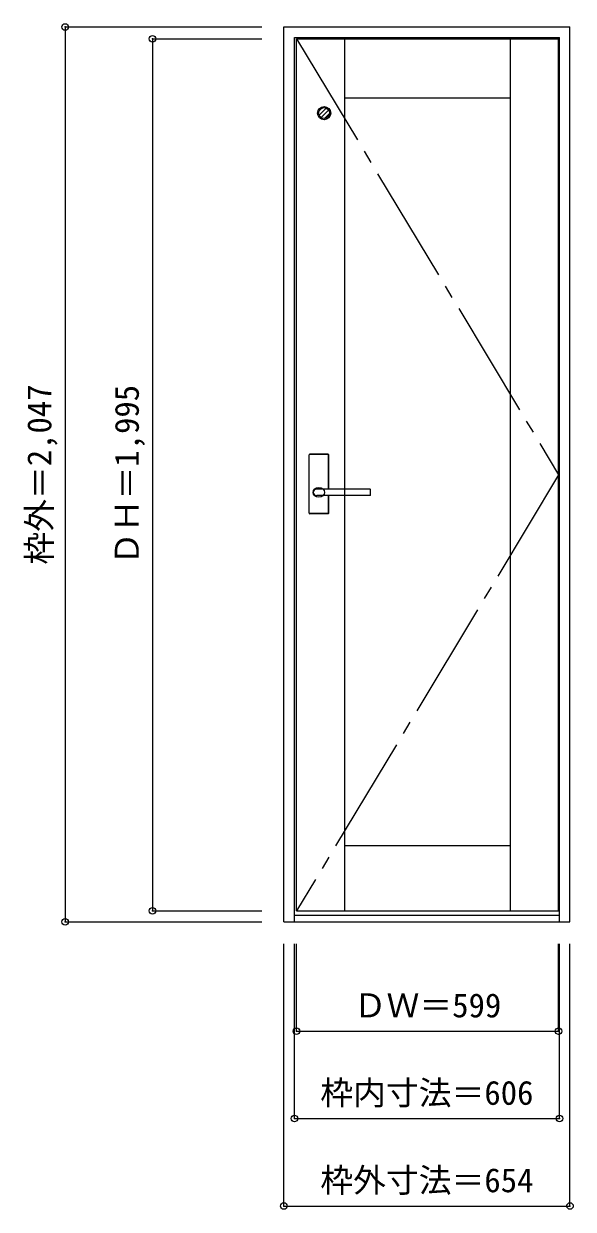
# Model space of a CAD drawing. Units: millimetres, scale not verified. Extents: x -699 to 557, y -1488 to 1224.
import ezdxf
from ezdxf.enums import TextEntityAlignment as Align

# ---------------------------------------------------------------- set-up
doc = ezdxf.new("R2010")
doc.units = ezdxf.units.MM
doc.header["$LTSCALE"] = 30
doc.header["$PDMODE"] = 32
doc.header["$PDSIZE"] = 15
doc.linetypes.add('CHAIN2', pattern=[12, 9, -1, 1, -1])
doc.linetypes.add('DASHED1', pattern=[1.8, 1.2, -0.6])
doc.layers.add('0-0', color=3, linetype='Continuous')
doc.layers.add('0-1_寸法', color=7, linetype='Continuous')
doc.styles.add('ＭＳ ゴシック', font='')
doc.styles.get('ＭＳ ゴシック').set_extended_font_data('MS Gothic')

msp = doc.modelspace()

# ---------------------------------------------------------------- linework, layer by layer
at = {"layer": '0-0'}
for p, q in [((-104.18, 1216.89), (549.82, 1216.89)), ((-104.18, -830.11), (-104.18, 1216.89)), ((549.82, -830.11), (549.82, 1216.89)), ((-80.18, 1192.89), (525.82, 1192.89)), ((-80.18, -830.11), (-80.18, 1192.89)), ((-75.18, 1189.89), (523.82, 1189.89)), ((-75.18, -805.11), (-75.18, 1189.89)), ((34.82, -805.11), (34.82, 1189.89)), ((413.82, -805.11), (413.82, 1189.89)), ((523.82, -805.11), (523.82, 1189.89)), ((525.82, -830.11), (525.82, 1192.89)), ((34.82, 1054.89), (413.82, 1054.89)), ((-46.68, 104.89), (-46.68, 237.89)), ((-3.18, 239.39), (-45.18, 239.39)), ((-1.68, 159.39), (-1.68, 237.89)), ((-29, 159.39), (-29.18, 159.39)), ((92.82, 145.39), (-29.18, 145.39)), ((92.82, 159.39), (-29, 159.39)), ((-1.68, 104.89), (-1.68, 145.39)), ((93.82, 146.39), (93.82, 158.39)), ((-3.18, 103.39), (-45.18, 103.39)), ((34.82, -655.11), (413.82, -655.11)), ((-75.18, -805.11), (523.82, -805.11)), ((-104.18, -830.11), (549.82, -830.11)), ((-80.18, -815.11), (525.82, -815.11))]:
    msp.add_line(p, q, dxfattribs=at)
at = {"layer": '0-0', "color": 7, "linetype": 'CHAIN2'}
for p, q in [((-75.18, 1189.89), (523.82, 192.39)), ((523.82, 192.39), (-75.18, -805.11))]:
    msp.add_line(p, q, dxfattribs=at)
at = {"layer": '0-0', "color": 4, "linetype": 'DASHED1'}
for p, q in [((-23.68, 1014.99), (-7.28, 1031.39)), ((-23.61, 1024.96), (-17.26, 1031.31)), ((-19.22, 1009.55), (-1.85, 1026.92)), ((-11.46, 1007.41), (0.3, 1019.17))]:
    msp.add_line(p, q, dxfattribs=at)
at = {"layer": '0-0', "color": 4}
for p, q in [((-46.18, 104.89), (-46.18, 237.89)), ((-3.18, 238.89), (-45.18, 238.89)), ((-2.18, 159.39), (-2.18, 237.89)), ((-2.18, 104.89), (-2.18, 145.39)), ((-3.18, 103.89), (-45.18, 103.89))]:
    msp.add_line(p, q, dxfattribs=at)
at = {"layer": '0-0', "color": 7}
msp.add_circle((-12.18, 1019.89), 15, dxfattribs=at)
at = {"layer": '0-0'}
msp.add_circle((-12.18, 1019.89), 12.5, dxfattribs=at)
for centre, radius, start, end in [((-45.18, 237.89), 1.5, 90, 180), ((-3.18, 237.89), 1.5, 0, 90), ((92.82, 158.39), 1, 0, 90), ((92.82, 146.39), 1, 270, 0), ((-45.18, 104.89), 1.5, 180, 270), ((-3.18, 104.89), 1.5, 270, 0)]:
    msp.add_arc(centre, radius, start, end, dxfattribs=at)
at = {"layer": '0-0', "color": 4}
for centre, start, end in [((-45.18, 237.89), 90, 180), ((-3.18, 237.89), 0, 90), ((-45.18, 104.89), 180, 270), ((-3.18, 104.89), 270, 0)]:
    msp.add_arc(centre, 1, start, end, dxfattribs=at)
at = {"layer": '0-0'}
msp.add_ellipse((-24.18, 152.39), major_axis=(-13, 0), ratio=0.865384, dxfattribs=at)
msp.add_ellipse((-29.18, 152.39), major_axis=(-8, 0), ratio=0.875, start_param=4.712389, end_param=7.8539816, dxfattribs=at)
at = {"layer": '0-1_寸法', "color": 4}
for p, q in [((-604.18, 1216.89), (-154.18, 1216.89)), ((-604.18, 1216.89), (-604.18, -830.11)), ((-404.18, 1189.89), (-154.18, 1189.89)), ((-404.18, 1189.89), (-404.18, -805.11)), ((-404.18, -805.11), (-154.18, -805.11)), ((-604.18, -830.11), (-154.18, -830.11)), ((-104.18, -1480.11), (-104.18, -880.11)), ((-80.18, -1280.11), (-80.18, -880.11)), ((-75.18, -1080.11), (-75.18, -880.11)), ((523.82, -1080.11), (523.82, -880.11)), ((525.82, -1280.11), (525.82, -880.11)), ((549.82, -1480.11), (549.82, -880.11)), ((-75.18, -1080.11), (523.82, -1080.11)), ((-80.18, -1280.11), (525.82, -1280.11)), ((-104.18, -1480.11), (549.82, -1480.11))]:
    msp.add_line(p, q, dxfattribs=at)
at = {"layer": '0-1_寸法'}
for p in [(-604.18, 1216.89), (-404.18, 1189.89), (-404.18, -805.11), (-604.18, -830.11), (-75.18, -1080.11), (523.82, -1080.11), (-80.18, -1280.11), (525.82, -1280.11), (-104.18, -1480.11), (549.82, -1480.11)]:
    msp.add_point(p, dxfattribs=at)

# ---------------------------------------------------------------- texts
at = {"layer": '0-1_寸法', "style": 'ＭＳ ゴシック'}
for s, p in [('枠外＝2,047', (-619.18, -12.86)), ('ＤＨ＝1,995', (-419.18, -13.86))]:
    msp.add_text(s, height=54.99, rotation=90, dxfattribs=at).set_placement(p, align=Align.BOTTOM_LEFT)
for s, p in [('ＤＷ＝599', (55.57, -1065.11)), ('枠内寸法＝606', (-20.93, -1265.11)), ('枠外寸法＝654', (-20.93, -1465.11))]:
    msp.add_text(s, height=54.99, dxfattribs=at).set_placement(p, align=Align.BOTTOM_LEFT)

doc.saveas('drawing.dxf')
